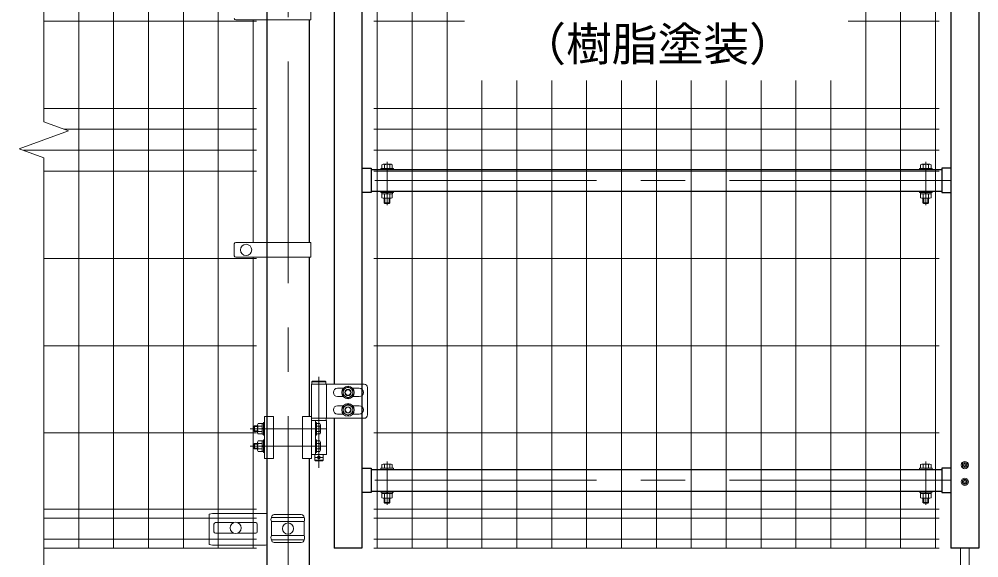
# Model space of a CAD drawing. Units: millimetres, scale not verified. Extents: x -4200 to 4200, y -2970 to 2970.
# Drawn here: x -143 to 1232, y -256 to 515 of the extents above; entities that cross this region are included whole.
import ezdxf
from ezdxf.enums import TextEntityAlignment as Align

# ---------------------------------------------------------------- set-up
doc = ezdxf.new("R2010")
doc.units = ezdxf.units.MM
doc.header["$LTSCALE"] = 10
doc.linetypes.add('USER1', pattern=[50.8, 31.75, -6.35, 6.35, -6.35])
for name, color, linetype, lineweight in [('0-0_D-STR1', 1, 'Continuous', 25), ('0-2_D-BMK', 2, 'USER1', 13), ('0-8_D-STR2', 7, 'Continuous', 13), ('0-9_D-STR3', 3, 'Continuous', 13), ('0-A_D-STR-TXT', 7, 'Continuous', 13)]:
    doc.layers.add(name, color=color, linetype=linetype, lineweight=lineweight)
doc.styles.add('ＭＳ ゴシック', font='')
doc.styles.get('ＭＳ ゴシック').set_extended_font_data('MS Gothic')

msp = doc.modelspace()

# ---------------------------------------------------------------- linework, layer by layer
at = {"layer": '0-0_D-STR1'}
for p, q in [((211.74, 919.69), (211.74, -522.31)), ((347.99, 842.69), (347.99, -242.31)), ((307.99, 755.19), (307.99, -7.31)), ((1191.99, 694.68), (1191.99, -242.31)), ((1231.99, 678.68), (1231.99, -242.31)), ((211.74, 514.44), (211.74, 195.44)), ((272.24, 514.44), (272.24, 195.44)), ((347.99, 301.89), (360.99, 301.89)), ((360.99, 299.94), (1178.99, 299.94)), ((1178.99, 301.89), (1178.99, 266.99)), ((1191.99, 301.89), (1178.99, 301.89)), ((360.99, 268.94), (1178.99, 268.94)), ((1178.99, 266.99), (1191.99, 266.99)), ((211.74, 174.44), (211.74, -53.81)), ((272.24, 174.44), (272.24, -53.81)), ((307.99, -56.31), (307.99, -242.31)), ((211.74, -113.81), (211.74, -522.31)), ((272.24, -113.81), (272.24, -522.31)), ((347.99, -127.66), (360.99, -127.66)), ((360.99, -127.66), (360.99, -162.56)), ((360.99, -129.61), (1178.99, -129.61)), ((1191.99, -127.66), (1178.99, -127.66)), ((360.99, -162.56), (347.99, -162.56)), ((360.99, -160.61), (1178.99, -160.61)), ((211.74, -235.7), (211.74, -522.31)), ((347.99, -242.31), (307.99, -242.31)), ((1231.99, -242.31), (1191.99, -242.31))]:
    msp.add_line(p, q, dxfattribs=at)
for points in [[(360.99, 301.89), (360.99, 266.99), (347.99, 266.99)], [(1178.99, -127.66), (1178.99, -162.56), (1191.99, -162.56)]]:
    msp.add_lwpolyline(points, dxfattribs=at)
at = {"layer": '0-2_D-BMK'}
for p, q in [((241.99, 962.92), (241.99, -532.89)), ((383.99, 249.09), (383.99, 311.18)), ((1155.99, 249.09), (1155.99, 311.18)), ((1191.99, 284.44), (347.99, 284.44)), ((286.31, 3.22), (286.31, -127.26)), ((296.11, -71.31), (187.91, -71.31)), ((296.11, -96.31), (187.91, -96.31)), ((281.31, -112.31), (291.31, -112.31)), ((383.99, -180.46), (383.99, -118.37)), ((1155.99, -180.46), (1155.99, -118.37)), ((1191.99, -145.11), (347.99, -145.11))]:
    msp.add_line(p, q, dxfattribs=at)
at = {"layer": '0-8_D-STR2'}
for p, q in [((-108.01, 368.34), (-108.01, 990.69)), ((-58.01, -242.31), (-58.01, 927.69)), ((-8.01, -242.31), (-8.01, 927.69)), ((41.99, -242.31), (41.99, 927.69)), ((91.99, -242.31), (91.99, 927.69)), ((141.99, -242.31), (141.99, 927.69)), ((369.99, -242.31), (369.99, 927.69)), ((419.99, -242.31), (419.99, 927.69)), ((469.99, -242.31), (469.99, 927.69)), ((1069.99, -242.31), (1069.99, 927.69)), ((1119.99, -242.31), (1119.99, 927.69)), ((1169.99, -242.31), (1169.99, 927.69)), ((196.99, 512.69), (-108.01, 512.69)), ((191.99, 195.44), (191.99, 514.44)), ((494.74, 512.69), (364.99, 512.69)), ((1174.99, 512.69), (1044.74, 512.69)), ((519.99, -242.31), (519.99, 427.69)), ((569.99, -242.31), (569.99, 427.69)), ((619.99, -242.31), (619.99, 427.69)), ((669.99, -242.31), (669.99, 427.69)), ((719.99, -242.31), (719.99, 427.69)), ((769.99, -242.31), (769.99, 427.69)), ((819.99, -242.31), (819.99, 427.69)), ((869.99, -242.31), (869.99, 427.69)), ((919.99, -242.31), (919.99, 427.69)), ((969.99, -242.31), (969.99, 427.69)), ((1019.99, -242.31), (1019.99, 427.69)), ((196.99, 387.69), (-108.01, 387.69)), ((1174.99, 387.69), (364.99, 387.69)), ((-72.77, 355.51), (-108.01, 368.34)), ((196.99, 357.69), (-78.74, 357.69)), ((1174.99, 357.69), (364.99, 357.69)), ((-143.25, 329.86), (-72.77, 355.51)), ((-108.01, 317.03), (-143.25, 329.86)), ((196.99, 327.69), (-137.27, 327.69)), ((-108.01, -365.31), (-108.01, 317.03)), ((1174.99, 327.69), (364.99, 327.69)), ((196.99, 297.69), (-108.01, 297.69)), ((1174.99, 297.69), (364.99, 297.69)), ((196.99, 172.69), (-108.01, 172.69)), ((191.99, -242.31), (191.99, 174.44)), ((1174.99, 172.69), (364.99, 172.69)), ((196.99, 47.69), (-108.01, 47.69)), ((1174.99, 47.69), (364.99, 47.69)), ((196.99, -77.31), (-108.01, -77.31)), ((1174.99, -77.31), (364.99, -77.31)), ((196.99, -186.31), (-108.01, -186.31)), ((1174.99, -186.31), (364.99, -186.31)), ((196.99, -199.19), (-108.01, -199.19)), ((1174.99, -199.19), (364.99, -199.19)), ((196.99, -229.44), (-108.01, -229.44)), ((1174.99, -229.44), (364.99, -229.44)), ((196.99, -242.31), (-108.01, -242.31)), ((1174.99, -242.31), (364.99, -242.31))]:
    msp.add_line(p, q, dxfattribs=at)
at = {"layer": '0-9_D-STR3'}
for p, q in [((274.54, 535.44), (274.54, 514.44)), ((274.54, 514.44), (167, 514.44)), ((376.49, 301.54), (376.49, 306.99)), ((389.62, 307.54), (378.37, 307.54)), ((380.24, 301.54), (380.24, 306.99)), ((387.74, 301.54), (387.74, 306.99)), ((391.49, 301.54), (391.49, 306.99)), ((1148.49, 301.54), (1148.49, 306.99)), ((1150.36, 307.54), (1161.61, 307.54)), ((1152.24, 301.54), (1152.24, 306.99)), ((1159.74, 301.54), (1159.74, 306.99)), ((1163.49, 301.54), (1163.49, 306.99)), ((374.99, 301.54), (374.99, 299.94)), ((374.99, 301.54), (392.99, 301.54)), ((374.99, 299.94), (392.99, 299.94)), ((391.49, 301.54), (376.49, 301.54)), ((392.99, 301.54), (392.99, 299.94)), ((1146.99, 301.54), (1146.99, 299.94)), ((1164.99, 301.54), (1146.99, 301.54)), ((1164.99, 299.94), (1146.99, 299.94)), ((1148.49, 301.54), (1163.49, 301.54)), ((1164.99, 301.54), (1164.99, 299.94)), ((374.99, 268.94), (374.99, 267.34)), ((374.99, 268.94), (392.99, 268.94)), ((374.99, 267.34), (392.99, 267.34)), ((376.49, 265.33), (376.49, 259.39)), ((380.24, 265.33), (380.24, 259.39)), ((384.37, 265.34), (383.21, 267.34)), ((385.06, 265.34), (383.91, 267.34)), ((387.74, 265.33), (387.74, 259.39)), ((391.49, 265.33), (391.49, 259.39)), ((392.99, 268.94), (392.99, 267.34)), ((1146.99, 268.94), (1146.99, 267.34)), ((1164.99, 268.94), (1146.99, 268.94)), ((1164.99, 267.34), (1146.99, 267.34)), ((1148.49, 265.33), (1148.49, 259.39)), ((1152.24, 265.33), (1152.24, 259.39)), ((1154.92, 265.34), (1156.08, 267.34)), ((1155.61, 265.34), (1156.77, 267.34)), ((1159.74, 265.33), (1159.74, 259.39)), ((1163.49, 265.33), (1163.49, 259.39)), ((1164.99, 268.94), (1164.99, 267.34)), ((378.37, 258.83), (389.62, 258.83)), ((379.99, 252.53), (379.99, 258.83)), ((379.99, 252.53), (380.99, 251.53)), ((379.99, 252.53), (387.99, 252.53)), ((380.99, 251.53), (380.99, 258.83)), ((386.99, 251.53), (380.99, 251.53)), ((386.99, 251.53), (386.99, 258.83)), ((386.99, 251.53), (387.99, 252.53)), ((387.99, 252.53), (387.99, 258.83)), ((1161.61, 258.83), (1150.36, 258.83)), ((1151.99, 252.53), (1151.99, 258.83)), ((1152.99, 251.53), (1151.99, 252.53)), ((1159.99, 252.53), (1151.99, 252.53)), ((1152.99, 251.53), (1152.99, 258.83)), ((1152.99, 251.53), (1158.99, 251.53)), ((1158.99, 251.53), (1158.99, 258.83)), ((1159.99, 252.53), (1158.99, 251.53)), ((1159.99, 252.53), (1159.99, 258.83)), ((165, 193.44), (165, 176.44)), ((274.54, 195.44), (167, 195.44)), ((274.54, 195.44), (274.54, 174.44)), ((274.54, 174.44), (167, 174.44)), ((275.46, -7.31), (275.46, -113.81)), ((275.46, -7.31), (297.16, -7.31)), ((277.31, -3.31), (276.31, -4.31)), ((276.31, -4.31), (296.31, -4.31)), ((276.31, -7.31), (276.31, -4.31)), ((276.31, -7.31), (296.31, -7.31)), ((277.31, -3.31), (295.31, -3.31)), ((295.31, -3.31), (296.31, -4.31)), ((296.31, -7.31), (296.31, -4.31)), ((297.16, -56.31), (297.16, -7.31)), ((297.16, -7.31), (351.02, -7.31)), ((321.28, -13.31), (313.02, -13.31)), ((334.7, -13.31), (344.02, -13.31)), ((356.02, -12.31), (356.02, -51.31)), ((321.28, -25.31), (313.02, -25.31)), ((334.7, -25.31), (344.02, -25.31)), ((321.28, -38.31), (313.02, -38.31)), ((334.7, -38.31), (344.02, -38.31)), ((208.54, -53.81), (208.54, -113.81)), ((208.54, -53.81), (221.04, -53.81)), ((221.04, -53.81), (221.04, -113.81)), ((262.96, -53.81), (262.96, -113.81)), ((275.46, -53.81), (262.96, -53.81)), ((321.28, -50.31), (313.02, -50.31)), ((334.7, -50.31), (344.02, -50.31)), ((194.06, -67.31), (193.06, -68.31)), ((198.44, -67.31), (194.06, -67.31)), ((198.44, -65.54), (198.44, -77.08)), ((204.94, -63.81), (199.14, -63.81)), ((204.94, -67.56), (199.14, -67.56)), ((204.94, -63.81), (204.94, -78.81)), ((208.54, -62.31), (206.94, -62.31)), ((206.94, -62.31), (206.94, -80.31)), ((206.94, -63.61), (206.94, -79.01)), ((208.54, -80.31), (208.54, -62.31)), ((275.46, -56.31), (297.16, -56.31)), ((275.46, -56.31), (297.16, -56.31)), ((297.16, -59.31), (275.46, -59.31)), ((296.81, -56.31), (275.81, -56.31)), ((275.81, -59.31), (275.81, -56.31)), ((275.81, -59.31), (296.81, -59.31)), ((281.46, -108.31), (281.46, -59.31)), ((283.06, -80.31), (283.06, -62.31)), ((287.48, -63.81), (283.06, -63.81)), ((283.06, -63.81), (283.06, -78.81)), ((287.48, -67.56), (283.06, -67.56)), ((288.56, -65.69), (288.56, -76.94)), ((296.81, -59.31), (296.81, -56.31)), ((297.16, -56.31), (351.02, -56.31)), ((297.16, -108.31), (297.16, -59.31)), ((198.44, -74.31), (193.06, -74.31)), ((198.44, -75.31), (194.06, -75.31)), ((204.94, -75.06), (199.14, -75.06)), ((204.94, -78.81), (199.14, -78.81)), ((206.94, -70.25), (204.94, -71.4)), ((206.94, -70.94), (204.94, -72.09)), ((206.94, -79.01), (204.94, -79.01)), ((208.54, -80.31), (206.94, -80.31)), ((283.06, -80.31), (281.46, -80.31)), ((287.48, -75.07), (283.06, -75.07)), ((287.48, -78.81), (283.06, -78.81)), ((194.06, -92.31), (193.06, -93.31)), ((198.44, -92.31), (194.06, -92.31)), ((198.44, -90.54), (198.44, -102.08)), ((204.94, -88.81), (199.14, -88.81)), ((204.94, -92.56), (199.14, -92.56)), ((204.94, -88.81), (204.94, -103.81)), ((206.94, -95.25), (204.94, -96.4)), ((206.94, -95.94), (204.94, -97.09)), ((208.54, -87.31), (206.94, -87.31)), ((206.94, -87.31), (206.94, -105.31)), ((206.94, -88.61), (206.94, -104.01)), ((208.54, -105.31), (208.54, -87.31)), ((283.06, -105.31), (283.06, -87.31)), ((287.48, -88.81), (283.06, -88.81)), ((283.06, -88.81), (283.06, -103.81)), ((287.48, -92.56), (283.06, -92.56)), ((288.56, -90.69), (288.56, -101.94)), ((198.44, -99.31), (193.06, -99.31)), ((198.44, -100.31), (194.06, -100.31)), ((204.94, -100.06), (199.14, -100.06)), ((204.94, -103.81), (199.14, -103.81)), ((206.94, -104.01), (204.94, -104.01)), ((208.54, -105.31), (206.94, -105.31)), ((275.46, -108.31), (297.16, -108.31)), ((280.31, -108.31), (280.31, -116.31)), ((283.06, -105.31), (281.46, -105.31)), ((287.48, -100.07), (283.06, -100.07)), ((287.48, -103.81), (283.06, -103.81)), ((292.31, -108.31), (292.31, -116.31)), ((208.54, -113.81), (221.04, -113.81)), ((275.46, -113.81), (262.96, -113.81)), ((292.31, -116.31), (280.31, -116.31)), ((281.31, -117.31), (280.31, -116.31)), ((291.31, -117.31), (281.31, -117.31)), ((292.31, -116.31), (291.31, -117.31)), ((376.49, -128.01), (376.49, -122.56)), ((389.62, -122.01), (378.37, -122.01)), ((380.24, -128.01), (380.24, -122.56)), ((387.74, -128.01), (387.74, -122.56)), ((391.49, -128.01), (391.49, -122.56)), ((1148.49, -128.01), (1148.49, -122.56)), ((1150.36, -122.01), (1161.61, -122.01)), ((1152.24, -128.01), (1152.24, -122.56)), ((1159.74, -128.01), (1159.74, -122.56)), ((1163.49, -128.01), (1163.49, -122.56)), ((1210.14, -123.73), (1208.84, -123.71)), ((1211.6, -120.16), (1211.57, -121.46)), ((1211.6, -120.16), (1212.39, -120.16)), ((1212.39, -120.16), (1212.41, -121.46)), ((1213.84, -122.9), (1215.14, -122.92)), ((1213.84, -123.73), (1215.14, -123.71)), ((1215.14, -122.92), (1215.14, -123.71)), ((374.99, -128.01), (374.99, -129.61)), ((374.99, -128.01), (392.99, -128.01)), ((374.99, -129.61), (392.99, -129.61)), ((391.49, -128.01), (376.49, -128.01)), ((392.99, -128.01), (392.99, -129.61)), ((1146.99, -128.01), (1146.99, -129.61)), ((1164.99, -128.01), (1146.99, -128.01)), ((1164.99, -129.61), (1146.99, -129.61)), ((1148.49, -128.01), (1163.49, -128.01)), ((1164.99, -128.01), (1164.99, -129.61)), ((1211.6, -126.46), (1211.57, -125.17)), ((1211.6, -126.46), (1212.39, -126.46)), ((1212.39, -126.46), (1212.41, -125.17)), ((1210.14, -146.9), (1208.84, -146.92)), ((1208.84, -146.92), (1208.84, -147.71)), ((1210.14, -147.73), (1208.84, -147.71)), ((1211.6, -144.16), (1211.57, -145.46)), ((1211.6, -150.46), (1211.57, -149.17)), ((1211.6, -144.16), (1212.39, -144.16)), ((1211.6, -150.46), (1212.39, -150.46)), ((1212.39, -144.16), (1212.41, -145.46)), ((1212.39, -150.46), (1212.41, -149.17)), ((1213.84, -146.9), (1215.14, -146.92)), ((1213.84, -147.73), (1215.14, -147.71)), ((1215.14, -146.92), (1215.14, -147.71)), ((374.99, -160.61), (374.99, -162.21)), ((374.99, -160.61), (392.99, -160.61)), ((374.99, -162.21), (392.99, -162.21)), ((376.49, -164.22), (376.49, -170.16)), ((380.24, -164.22), (380.24, -170.16)), ((384.37, -164.21), (383.21, -162.21)), ((385.06, -164.21), (383.91, -162.21)), ((387.74, -164.22), (387.74, -170.16)), ((391.49, -164.22), (391.49, -170.16)), ((392.99, -160.61), (392.99, -162.21)), ((1146.99, -160.61), (1146.99, -162.21)), ((1164.99, -160.61), (1146.99, -160.61)), ((1164.99, -162.21), (1146.99, -162.21)), ((1148.49, -164.22), (1148.49, -170.16)), ((1152.24, -164.22), (1152.24, -170.16)), ((1154.92, -164.21), (1156.08, -162.21)), ((1155.61, -164.21), (1156.77, -162.21)), ((1159.74, -164.22), (1159.74, -170.16)), ((1163.49, -164.22), (1163.49, -170.16)), ((1164.99, -160.61), (1164.99, -162.21)), ((378.37, -170.72), (389.62, -170.72)), ((379.99, -177.02), (379.99, -170.72)), ((379.99, -177.02), (380.99, -178.02)), ((379.99, -177.02), (387.99, -177.02)), ((380.99, -178.02), (380.99, -170.72)), ((386.99, -178.02), (380.99, -178.02)), ((386.99, -178.02), (386.99, -170.72)), ((386.99, -178.02), (387.99, -177.02)), ((387.99, -177.02), (387.99, -170.72)), ((1161.61, -170.72), (1150.36, -170.72)), ((1151.99, -177.02), (1151.99, -170.72)), ((1152.99, -178.02), (1151.99, -177.02)), ((1159.99, -177.02), (1151.99, -177.02)), ((1152.99, -178.02), (1152.99, -170.72)), ((1152.99, -178.02), (1158.99, -178.02)), ((1158.99, -178.02), (1158.99, -170.72)), ((1159.99, -177.02), (1158.99, -178.02)), ((1159.99, -177.02), (1159.99, -170.72)), ((133.99, -192.51), (128.99, -193.51)), ((133.99, -192.51), (209.86, -192.51)), ((211.74, -192.91), (209.86, -192.51)), ((128.99, -237.31), (128.99, -193.51)), ((137.87, -205.81), (164.21, -205.81)), ((169.77, -205.81), (195.87, -205.81)), ((218.31, -198.31), (265.06, -198.31)), ((218.31, -204.31), (265.06, -204.31)), ((218.31, -204.31), (218.31, -224.31)), ((222.31, -194.31), (261.06, -194.31)), ((265.06, -204.31), (265.06, -224.31)), ((135.87, -207.81), (135.87, -218.81)), ((197.87, -207.81), (197.87, -218.81)), ((137.87, -220.81), (164.21, -220.81)), ((169.77, -220.81), (195.87, -220.81)), ((218.31, -224.31), (265.06, -224.31)), ((218.31, -230.31), (265.06, -230.31)), ((133.99, -238.31), (128.99, -237.31)), ((133.99, -238.31), (209.86, -238.31)), ((209.86, -238.31), (211.74, -237.39)), ((222.31, -234.31), (261.06, -234.31)), ((1205.99, -242.31), (1205.99, -350.35)), ((1217.99, -242.31), (1217.99, -350.35))]:
    msp.add_line(p, q, dxfattribs=at)
for points in [[(391.69, 265.33), (376.29, 265.34), (376.29, 267.34)], [(391.69, 265.34), (391.69, 267.33), (376.29, 267.34)], [(1148.29, 265.33), (1163.69, 265.34), (1163.69, 267.34)], [(1148.29, 265.34), (1148.29, 267.33), (1163.69, 267.34)], [(194.06, -67.31), (194.06, -75.31), (193.06, -74.31)], [(198.44, -68.31), (193.06, -68.31), (193.06, -74.31)], [(206.94, -63.61), (204.94, -63.61), (204.94, -79.01)], [(283.06, -62.31), (281.46, -62.31), (281.46, -80.31)], [(194.06, -92.31), (194.06, -100.31), (193.06, -99.31)], [(198.44, -93.31), (193.06, -93.31), (193.06, -99.31)], [(206.94, -88.61), (204.94, -88.61), (204.94, -104.01)], [(283.06, -87.31), (281.46, -87.31), (281.46, -105.31)], [(1210.14, -122.9), (1208.84, -122.92), (1208.84, -123.71)], [(391.69, -164.22), (376.29, -164.21), (376.29, -162.21)], [(391.69, -164.21), (391.69, -162.22), (376.29, -162.21)], [(1148.29, -164.22), (1163.69, -164.21), (1163.69, -162.21)], [(1148.29, -164.21), (1148.29, -162.22), (1163.69, -162.21)]]:
    msp.add_lwpolyline(points, dxfattribs=at)
for points in [[(327.99, -11.21), (335.01, -15.26), (335.01, -23.36), (327.99, -27.41), (320.98, -23.36), (320.98, -15.26)], [(327.99, -36.21), (335.01, -40.26), (335.01, -48.36), (327.99, -52.41), (320.98, -48.36), (320.98, -40.26)]]:
    msp.add_lwpolyline(points, close=True, dxfattribs=at)
for centre, radius in [((181.99, 184.94), 8), ((327.99, -19.31), 9), ((327.99, -19.31), 9), ((327.99, -19.31), 7.03), ((327.99, -19.31), 4.5), ((327.99, -19.31), 4), ((327.99, -19.31), 4), ((327.99, -44.31), 9), ((327.99, -44.31), 9), ((327.99, -44.31), 7.03), ((327.99, -44.31), 4.5), ((327.99, -44.31), 4), ((327.99, -44.31), 4), ((286.31, -112.31), 2), ((1211.99, -123.31), 5.25), ((1211.99, -123.31), 3.5), ((1211.99, -147.31), 5.25), ((1211.99, -147.31), 3.5), ((166.99, -213.31), 8), ((241.99, -214.31), 8)]:
    msp.add_circle(centre, radius, dxfattribs=at)
for centre, radius, start, end in [((167, 516.44), 2, 180, 270), ((378.37, 304.08), 3.46, 57.13278, 122.86722), ((383.99, 294.55), 12.99, 73.22135, 106.77865), ((389.62, 304.08), 3.46, 57.13278, 122.86722), ((1150.36, 304.08), 3.46, 57.13278, 122.86722), ((1155.99, 294.55), 12.99, 73.22135, 106.77865), ((1161.61, 304.08), 3.46, 57.13278, 122.86722), ((378.37, 262.29), 3.46, 237.13278, 302.86722), ((383.99, 271.83), 12.99, 253.22135, 286.77865), ((389.62, 262.29), 3.46, 237.13278, 302.86722), ((1150.36, 262.29), 3.46, 237.13278, 302.86722), ((1155.99, 271.83), 12.99, 253.22135, 286.77865), ((1161.61, 262.29), 3.46, 237.13278, 302.86722), ((167, 193.44), 2, 90, 180), ((167, 176.44), 2, 180, 270), ((313.02, -19.31), 6, 90, 270), ((344.02, -19.31), 6, 270, 90), ((351.02, -12.31), 5, 0, 90), ((313.02, -44.31), 6, 90, 270), ((344.02, -44.31), 6, 270, 90), ((351.02, -51.31), 5, 270, 0), ((201.28, -65.69), 2.85, 138.83491, 221.16509), ((208.83, -71.31), 10.39, 158.85295, 201.14705), ((286.4, -65.69), 2.16, 300, 60), ((281.48, -71.31), 7.08, 327.93138, 32.06862), ((201.29, -76.94), 2.85, 138.86505, 221.13495), ((286.4, -76.94), 2.16, 300, 60), ((201.28, -90.69), 2.85, 138.83491, 221.16509), ((208.83, -96.31), 10.39, 158.85295, 201.14705), ((286.4, -90.69), 2.16, 300, 60), ((281.48, -96.31), 7.08, 327.93138, 32.06862), ((201.29, -101.94), 2.85, 138.86505, 221.13495), ((286.4, -101.94), 2.16, 300, 60), ((378.37, -125.47), 3.46, 57.13278, 122.86722), ((383.99, -135), 12.99, 73.22135, 106.77865), ((389.62, -125.47), 3.46, 57.13278, 122.86722), ((1150.36, -125.47), 3.46, 57.13278, 122.86722), ((1155.99, -135), 12.99, 73.22135, 106.77865), ((1161.61, -125.47), 3.46, 57.13278, 122.86722), ((1210.09, -121.41), 1.49, 270, 0), ((1210.09, -125.22), 1.49, 0, 90), ((1213.9, -121.41), 1.49, 180, 270), ((1213.9, -125.22), 1.49, 90, 180), ((1210.09, -145.41), 1.49, 270, 0), ((1210.09, -149.22), 1.49, 0, 90), ((1213.9, -145.41), 1.49, 180, 270), ((1213.9, -149.22), 1.49, 90, 180), ((378.37, -167.26), 3.46, 237.13278, 302.86722), ((383.99, -157.72), 12.99, 253.22135, 286.77865), ((389.62, -167.26), 3.46, 237.13278, 302.86722), ((1150.36, -167.26), 3.46, 237.13278, 302.86722), ((1155.99, -157.72), 12.99, 253.22135, 286.77865), ((1161.61, -167.26), 3.46, 237.13278, 302.86722), ((137.87, -207.81), 2, 90, 180), ((195.87, -207.81), 2, 0, 90), ((223.57, -201.31), 6.05, 150.26731, 209.73269), ((222.31, -198.31), 4, 90, 180), ((261.06, -198.31), 4, 0, 90), ((259.81, -201.31), 6.05, 330.26731, 29.73269), ((137.87, -218.81), 2, 180, 270), ((195.87, -218.81), 2, 270, 0), ((223.59, -227.31), 6.07, 150.37394, 209.62606), ((222.31, -230.31), 4, 180, 270), ((261.06, -230.31), 4, 270, 0), ((259.79, -227.31), 6.07, 330.37394, 29.62606)]:
    msp.add_arc(centre, radius, start, end, dxfattribs=at)

# ---------------------------------------------------------------- texts
at = {"layer": '0-A_D-STR-TXT', "style": 'ＭＳ ゴシック'}
msp.add_text('（樹脂塗装）', height=48.09, dxfattribs=at).set_placement((574.82, 441.35), align=Align.BOTTOM_LEFT)

doc.saveas('drawing.dxf')
